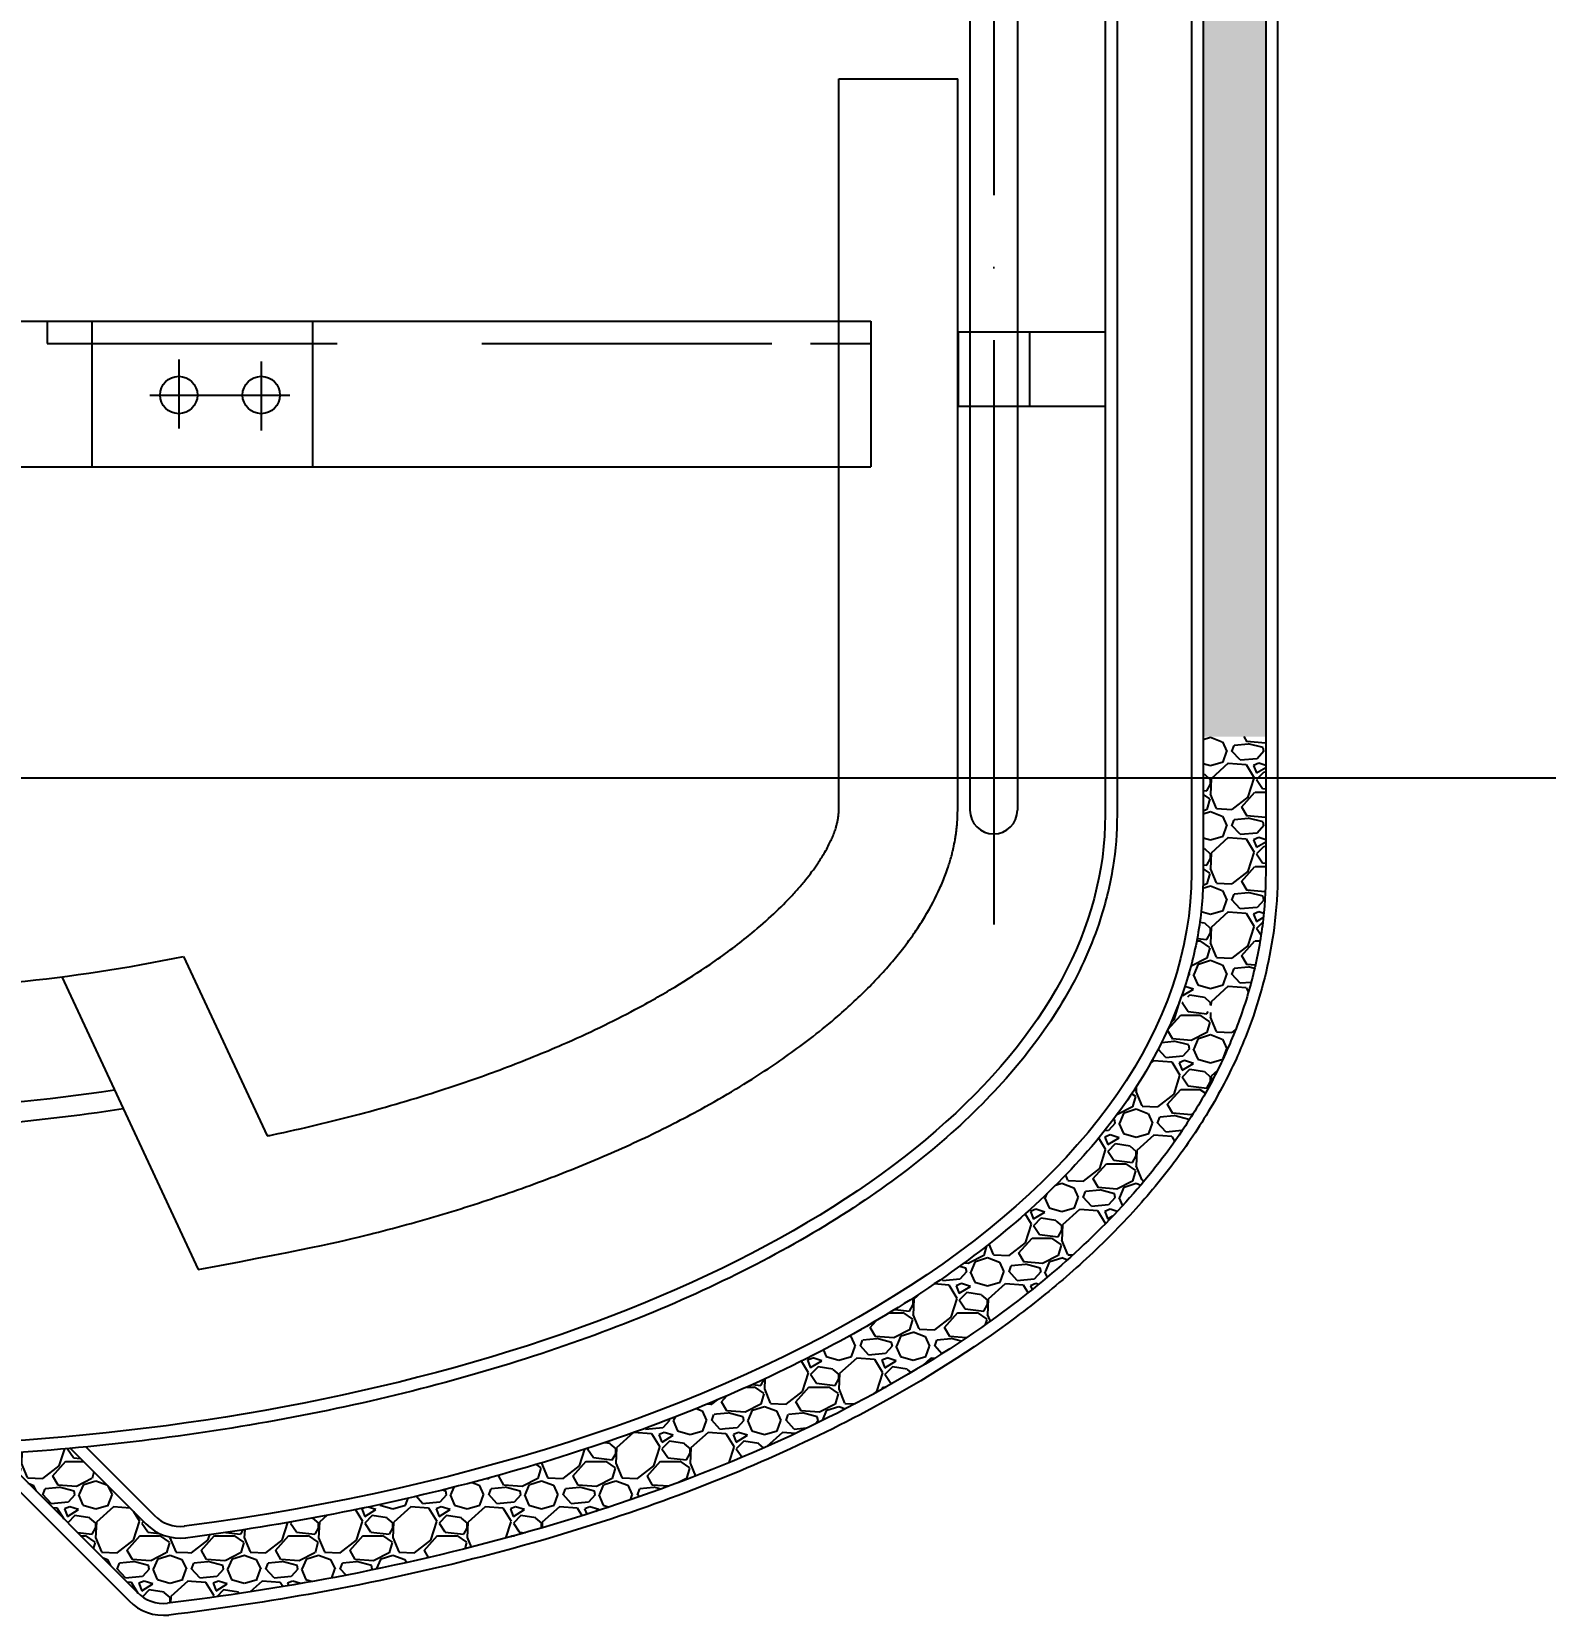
# Model space of a CAD drawing. Header units: millimetres. Extents: x 13671 to 18953, y 2612 to 10090.
# Drawn here: x 15507 to 16526, y 5919 to 6984 of the extents above; entities that cross this region are included whole.
import ezdxf

# ---------------------------------------------------------------- set-up
doc = ezdxf.new("R2010")
doc.units = ezdxf.units.MM
doc.header["$LTSCALE"] = 390
doc.header["$MEASUREMENT"] = 0
for name, pattern in [('CENTER1', [0.75, 0.625, -0.0625, 0, -0.0625]), ('CENTERX2', [1.5, 1.25, -0.125, 0, -0.125]), ('HIDDENX2', [0.75, 0.5, -0.25])]:
    doc.linetypes.add(name, pattern=pattern)
doc.layers.get('DEFPOINTS').update_dxf_attribs({"linetype": 'CONTINUOUS'})
for name, color, linetype in [('A', 2, 'CONTINUOUS'), ('B', 7, 'CONTINUOUS'), ('C', 1, 'CENTERX2'), ('C1', 1, 'CENTER1'), ('E', 3, 'HIDDENX2')]:
    doc.layers.add(name, color=color, linetype=linetype)
doc.dimstyles.new('STANDARD_WS$0', dxfattribs={"dimtxt": 2.5, "dimasz": 2.5, "dimexe": 1.25, "dimexo": 0.625, "dimtad": 1, "dimdec": 4, "dimdsep": 46, "dimtxsty": 'Standard', "dimcen": 2.5, "dimadec": 0, "dimazin": 0, "dimtfac": 1, "dimtdec": 4, "dimtmove": 0, "dimatfit": 0, "dimfxl": 1, "dimtolj": 1, "dimtzin": 0, "dimarcsym": 0})
pattern_1 = [(228.0128, (36, 50), (-399.9999116, -450.0000671), [6.7268, -665.9544]), (184.9697, (31.5, 45), (600.00005258, 49.99956535), [11.5434, -1142.79625]), (132.5104, (20, 44), (499.9995359, -550.0004337), [8.1394, -805.8016]), (267.2737, (0.5, 31.5), (49.9998009, 1000.00001475), [10.5119, -1040.6779]), (292.8337, (0, 21), (-250.00049527, 599.9998206), [10.30775, -1020.46865]), (357.2737, (4, 11.5), (-1000.00001475, 49.9998009), [10.5119, -1040.6779]), (37.6942, (14.5, 11), (-650.00036728, -499.99952026), [13.90145, -1376.24245]), (72.2553, (25.5, 19.5), (350.00053814, 1099.99981156), [13.1244, -1299.31605]), (121.4296, (29.5, 32), (-400.0004117, 649.99975182), [10.5475, -1044.20365]), (175.2364, (24, 41), (550.0000473, -49.9995766), [12.0416, -590.03815]), (222.3974, (12, 42), (-600.00036755, -549.9996041), [15.5724, -1541.66875]), (138.8141, (50, 31), (-350.0001473, 299.9998657), [5.31505, -526.1922]), (171.4692, (46, 34.5), (649.99991424, -100.0003955), [10.11185, -1001.07555]), (225, (36, 36), (-6e-15, -50.000015), [7.07105, -63.6396]), (203.1986, (32.5, 42), (249.9999865, 100.0000663), [3.8079, -376.98075]), (291.8014, (29, 40.5), (-49.9999955, 150.0000137), [5.38515, -263.8731]), (30.9638, (31, 35.5), (149.999901, 100.000124), [8.74645, -282.80115]), (161.5651, (38.5, 40), (100.000022, -49.99992), [6.32455, -151.78935]), (16.3895, (0, 40.5), (500.0001099, 149.9996355), [8.86, -877.14225]), (70.3462, (8.5, 43), (-199.99976237, -550.0001068), [7.43305, -735.8704]), (293.1986, (38.5, 50), (-100.0000663, 249.9999865), [7.61575, -373.1729]), (343.6105, (41.5, 43), (-500.0001099, 149.9996355), [8.86, -877.14225]), (339.444, (0, 9.5), (-250.0000922, 99.9997998), [8.544, -418.6562]), (294.7751, (8, 6.5), (-249.99960946, 550.0001711), [7.1589, -708.73215]), (66.8014, (39, 0), (100.0000663, 249.9999865), [7.61575, -373.1729]), (17.354, (42, 7), (-650.00010095, -199.9997251), [8.38155, -829.7712]), (69.444, (14.5, 0), (-99.9997998, -250.0000922), [4.272, -422.9282]), (101.3099, (36, 0), (-49.9998816, 200.0000376), [2.5495, -252.40145]), (165.9638, (35.5, 2.5), (150.000027, -49.999903), [10.30775, -195.8475]), (186.009, (25.5, 5), (499.99998755, 49.99996587), [9.5525, -945.69615]), (303.6901, (31, 31), (-50.000067, 99.999978), [7.2111, -173.06645]), (353.1572, (35, 25), (849.99996827, -100.0003999), [12.5897, -1246.37815]), (60.9454, (47.5, 23.5), (-200.0000014, -350.0000192), [5.1478, -509.6337]), (90, (50, 28), (-50, 50), [3, -47]), (120.2564, (24.5, 6.5), (199.99974434, -350.0001228), [6.9462, -687.676]), (48.0128, (21, 12.5), (399.9999116, 450.0000671), [13.4536, -659.2276]), (0, (30, 22.5), (50, 50), [13, -37]), (325.3048, (43, 22.5), (-499.99971295, 350.0004305), [7.9057, -782.6637]), (254.0546, (49.5, 18), (-49.9999945, -200.0000063), [7.2801, -356.7254]), (207.646, (47.5, 11), (-949.99979036, -500.00038566), [11.85325, -1173.4737]), (175.4261, (37, 5.5), (-650.00002792, 49.99974006), [12.53995, -1241.4537])]

# ---------------------------------------------------------------- blocks, each defined once
blk = doc.blocks.new('*D30')
at = {"layer": 'B', "color": 0, "lineweight": -2}
for p, q in [((16237.5, 8082.6), (16741.5, 8082.6)), ((16706.5, 8047.6), (16706.5, 6517.6)), ((16237.5, 6482.6), (16741.5, 6482.6))]:
    blk.add_line(p, q, dxfattribs=at)
at = {"layer": 'B', "color": 0}
for points in [[(16700.6, 8047.6), (16712.3, 8047.6), (16706.5, 8082.6)], [(16700.6, 6517.6), (16712.3, 6517.6), (16706.5, 6482.6)]]:
    blk.add_solid(points, dxfattribs=at)
at = {"layer": 'DEFPOINTS', "color": 0}
for p in [(16237.5, 8082.6), (16237.5, 6482.6), (16706.5, 6482.6)]:
    blk.add_point(p, dxfattribs=at)
at = {"layer": 'B', "color": 0, "insert": (16669.5, 7282.6), "char_height": 50, "attachment_point": 5, "rotation": 90}
blk.add_mtext('\\A1;2000', dxfattribs=at)

msp = doc.modelspace()

# ---------------------------------------------------------------- hatches: boundary and pattern name
at = {"layer": 'A'}
h = msp.add_hatch(dxfattribs=at)
h.set_pattern_fill('GRAVEL', color=256, scale=50, style=0)
h.set_pattern_definition(pattern_1)
h.paths.add_polyline_path([(16337.50149, 7935.46352), (16237.50149, 8035.46352), (16237.50149, 7976.06655), (16295.50149, 7918.06655), (16295.50149, 6510.30981), (16337.50149, 6510.30981)])
h = msp.add_hatch(dxfattribs=at)
h.set_pattern_fill('GRAVEL', color=256, scale=50, style=0)
h.set_pattern_definition(pattern_1)
edge = h.paths.add_edge_path()
edge.add_line((16337.50149, 6510.30981), (16295.50149, 6510.30981))
edge.add_line((16295.50149, 6510.30981), (16295.50149, 6418.34786))
edge.add_spline(control_points=[(16295.50149, 6418.34786), (16295.50149, 6405.91821), (16294.51438, 6393.4887), (16290.57763, 6368.73089), (16287.62817, 6356.40278), (16282.88051, 6341.56837), (16282.00344, 6338.969), (16281.08285, 6336.37445)], knot_values=[6.2831853072, 6.2831853072, 6.2831853072, 6.2831853072, 6.3625235129, 6.3625235129, 6.4418617187, 6.4418617187, 6.4587523105, 6.4587523105, 6.4587523105, 6.4587523105], degree=3, periodic=0)
edge.add_line((16281.08285, 6336.37445), (16320.66572, 6322.33167))
edge.add_spline(control_points=[(16320.66572, 6322.33167), (16323.695, 6330.87039), (16326.33091, 6339.49247), (16331.5177, 6359.7162), (16333.75704, 6371.36791), (16336.74908, 6394.79591), (16337.50149, 6406.57174), (16337.50149, 6418.34786)], knot_values=[0, 0, 0, 0, 0.0480267264, 0.0480267264, 0.1117963216, 0.1117963216, 0.1755659168, 0.1755659168, 0.1755659168, 0.1755659168], degree=3, periodic=0)
edge.add_line((16337.50149, 6418.34786), (16337.50149, 6510.30981))
h = msp.add_hatch(dxfattribs=at)
h.set_pattern_fill('GRAVEL', color=256, scale=50, style=0)
h.set_pattern_definition(pattern_1)
edge = h.paths.add_edge_path()
edge.add_spline(control_points=[(16222.41418, 6175.43204), (16230.65547, 6183.46959), (16238.51109, 6191.66512), (16246.04815, 6200.10866), (16246.13144, 6200.20204), (16246.21467, 6200.29544)], knot_values=[0.4191869822, 0.4191869822, 0.4191869822, 0.4191869822, 0.4731321158, 0.4731321158, 0.4737352604, 0.4737352604, 0.4737352604, 0.4737352604], degree=3, periodic=0)
edge.add_spline(control_points=[(16246.21467, 6200.29544), (16251.93345, 6206.71241), (16257.41504, 6213.22085), (16262.65079, 6219.81825)], knot_values=[0.3777482989, 0.3777482989, 0.3777482989, 0.3777482989, 0.4191869822, 0.4191869822, 0.4191869822, 0.4191869822], degree=3, periodic=0)
edge.add_spline(control_points=[(16262.65079, 6219.81825), (16268.24805, 6226.87118), (16273.56435, 6234.02579), (16278.5891, 6241.27901)], knot_values=[0.3334484158, 0.3334484158, 0.3334484158, 0.3334484158, 0.3777482989, 0.3777482989, 0.3777482989, 0.3777482989], degree=3, periodic=0)
edge.add_spline(control_points=[(16278.5891, 6241.27901), (16280.24517, 6243.66954), (16281.86957, 6246.07078), (16287.51209, 6254.61716), (16291.35475, 6260.82019), (16294.98285, 6267.0883)], knot_values=[0.2817116541, 0.2817116541, 0.2817116541, 0.2817116541, 0.2963120937, 0.2963120937, 0.3334484158, 0.3334484158, 0.3334484158, 0.3334484158], degree=3, periodic=0)
edge.add_spline(control_points=[(16294.98285, 6267.0883), (16297.58483, 6271.58363), (16300.07644, 6276.11244), (16303.81273, 6283.2767), (16305.13355, 6285.89046), (16306.41706, 6288.51434)], knot_values=[0.2398771424, 0.2398771424, 0.2398771424, 0.2398771424, 0.2665104156, 0.2665104156, 0.2817116541, 0.2817116541, 0.2817116541, 0.2817116541], degree=3, periodic=0)
edge.add_spline(control_points=[(16306.41706, 6288.51434), (16309.84488, 6295.52184), (16313.00654, 6302.60159), (16315.89252, 6309.74637)], knot_values=[0.1992797975, 0.1992797975, 0.1992797975, 0.1992797975, 0.2398771424, 0.2398771424, 0.2398771424, 0.2398771424], degree=3, periodic=0)
edge.add_spline(control_points=[(16315.89252, 6309.74637), (16316.45916, 6311.1492), (16317.01518, 6312.55454), (16318.05173, 6315.23051), (16318.53428, 6316.50069), (16319.00809, 6317.77279)], knot_values=[0.1841282559, 0.1841282559, 0.1841282559, 0.1841282559, 0.1920992678, 0.1920992678, 0.1992797975, 0.1992797975, 0.1992797975, 0.1992797975], degree=3, periodic=0)
edge.add_line((16319.00809, 6317.77279), (16279.64933, 6332.43247))
edge.add_spline(control_points=[(16279.64933, 6332.43247), (16278.82698, 6330.22486), (16277.97309, 6328.02089), (16277.08783, 6325.82082)], knot_values=[6.4673146558, 6.4673146558, 6.4673146558, 6.4673146558, 6.4817140493, 6.4817140493, 6.4817140493, 6.4817140493], degree=3, periodic=0)
edge.add_spline(control_points=[(16277.08783, 6325.82082), (16274.56396, 6319.54847), (16271.78504, 6313.30774), (16268.7545, 6307.10419)], knot_values=[6.4817140493, 6.4817140493, 6.4817140493, 6.4817140493, 6.5227663822, 6.5227663822, 6.5227663822, 6.5227663822], degree=3, periodic=0)
edge.add_spline(control_points=[(16268.7545, 6307.10419), (16266.18732, 6301.84914), (16263.43959, 6296.62076), (16259.98143, 6290.47739), (16259.44356, 6289.53333), (16258.89981, 6288.59028)], knot_values=[6.5227663822, 6.5227663822, 6.5227663822, 6.5227663822, 6.5575419458, 6.5575419458, 6.5638640841, 6.5638640841, 6.5638640841, 6.5638640841], degree=3, periodic=0)
edge.add_spline(control_points=[(16258.89981, 6288.59028), (16250.65646, 6274.29355), (16241.06158, 6260.22852), (16230.16991, 6246.45471)], knot_values=[6.5638640841, 6.5638640841, 6.5638640841, 6.5638640841, 6.6597084982, 6.6597084982, 6.6597084982, 6.6597084982], degree=3, periodic=0)
edge.add_spline(control_points=[(16230.16991, 6246.45471), (16228.63423, 6244.51266), (16227.07276, 6242.5764), (16222.25368, 6236.71516), (16218.9154, 6232.8089), (16215.47235, 6228.92859)], knot_values=[6.6597084982, 6.6597084982, 6.6597084982, 6.6597084982, 6.6732221729, 6.6732221729, 6.7007418325, 6.7007418325, 6.7007418325, 6.7007418325], degree=3, periodic=0)
edge.add_spline(control_points=[(16215.47235, 6228.92859), (16208.61591, 6221.20137), (16201.34396, 6213.57704), (16193.66839, 6206.06561)], knot_values=[6.7007418325, 6.7007418325, 6.7007418325, 6.7007418325, 6.7555441716, 6.7555441716, 6.7555441716, 6.7555441716], degree=3, periodic=0)
edge.add_spline(control_points=[(16193.66839, 6206.06561), (16188.99626, 6201.4934), (16184.17459, 6196.96302), (16175.0036, 6188.68221), (16170.69608, 6184.91922), (16166.28535, 6181.18904)], knot_values=[6.7555441716, 6.7555441716, 6.7555441716, 6.7555441716, 6.7889024, 6.7889024, 6.8171170254, 6.8171170254, 6.8171170254, 6.8171170254], degree=3, periodic=0)
edge.add_spline(control_points=[(16166.28535, 6181.18904), (16157.71661, 6173.94242), (16148.75833, 6166.81966), (16139.4242, 6159.83017)], knot_values=[6.8171170254, 6.8171170254, 6.8171170254, 6.8171170254, 6.8719297182, 6.8719297182, 6.8719297182, 6.8719297182], degree=3, periodic=0)
edge.add_spline(control_points=[(16139.4242, 6159.83017), (16133.8637, 6155.66641), (16128.16981, 6151.54995), (16101.71131, 6133.07387), (16079.43942, 6119.28359), (16052.39745, 6104.38846), (16049.08942, 6102.59534), (16045.75343, 6100.8158)], knot_values=[6.8719297182, 6.8719297182, 6.8719297182, 6.8719297182, 6.9045826271, 6.9045826271, 7.0202628541, 7.0202628541, 7.0362288846, 7.0362288846, 7.0362288846, 7.0362288846], degree=3, periodic=0)
edge.add_spline(control_points=[(16045.75343, 6100.8158), (16028.83214, 6091.78934), (16011.19162, 6083.11196), (15992.88881, 6074.80982)], knot_values=[7.0362288846, 7.0362288846, 7.0362288846, 7.0362288846, 7.1172141163, 7.1172141163, 7.1172141163, 7.1172141163], degree=3, periodic=0)
edge.add_spline(control_points=[(15992.88881, 6074.80982), (15988.65603, 6072.88984), (15984.38783, 6070.98992), (15974.6751, 6066.74738), (15969.21041, 6064.4166), (15963.6924, 6062.11864)], knot_values=[7.1172141163, 7.1172141163, 7.1172141163, 7.1172141163, 7.1359430812, 7.1359430812, 7.1594899456, 7.1594899456, 7.1594899456, 7.1594899456], degree=3, periodic=0)
edge.add_line((15963.6924, 6062.11864), (15984.86146, 6025.45276))
edge.add_spline(control_points=[(15984.86146, 6025.45276), (15992.62064, 6028.7297), (16000.2842, 6032.07263), (16007.84862, 6035.48056)], knot_values=[0.8374036822, 0.8374036822, 0.8374036822, 0.8374036822, 0.8694159099, 0.8694159099, 0.8694159099, 0.8694159099], degree=3, periodic=0)
edge.add_spline(control_points=[(16007.84862, 6035.48056), (16024.20232, 6042.84826), (16040.09267, 6050.51976), (16058.30836, 6059.94648), (16061.1157, 6061.41786), (16063.90605, 6062.89906)], knot_values=[0.7554970037, 0.7554970037, 0.7554970037, 0.7554970037, 0.8247050672, 0.8247050672, 0.8374036822, 0.8374036822, 0.8374036822, 0.8374036822], degree=3, periodic=0)
edge.add_spline(control_points=[(16063.90605, 6062.89906), (16083.37476, 6073.23365), (16102.01679, 6084.04661), (16119.76494, 6095.31938)], knot_values=[0.6668968348, 0.6668968348, 0.6668968348, 0.6668968348, 0.7554970037, 0.7554970037, 0.7554970037, 0.7554970037], degree=3, periodic=0)
edge.add_spline(control_points=[(16119.76494, 6095.31938), (16128.82377, 6101.07311), (16137.64973, 6106.94663), (16152.12798, 6117.05094), (16157.90819, 6121.21976), (16163.57163, 6125.44329)], knot_values=[0.5906234578, 0.5906234578, 0.5906234578, 0.5906234578, 0.6358458645, 0.6358458645, 0.6668968348, 0.6668968348, 0.6668968348, 0.6668968348], degree=3, periodic=0)
edge.add_spline(control_points=[(16163.57163, 6125.44329), (16173.53205, 6132.87131), (16183.13132, 6140.46853), (16192.35398, 6148.23146)], knot_values=[0.5360134336, 0.5360134336, 0.5360134336, 0.5360134336, 0.5906234578, 0.5906234578, 0.5906234578, 0.5906234578], degree=3, periodic=0)
edge.add_spline(control_points=[(16192.35398, 6148.23146), (16194.93469, 6150.4037), (16197.48591, 6152.58892), (16207.76183, 6161.54733), (16215.23436, 6168.42973), (16222.41418, 6175.43204)], knot_values=[0.4737352604, 0.4737352604, 0.4737352604, 0.4737352604, 0.4890164165, 0.4890164165, 0.5360134336, 0.5360134336, 0.5360134336, 0.5360134336], degree=3, periodic=0)
h = msp.add_hatch(dxfattribs=at)
h.set_pattern_fill('GRAVEL', color=256, scale=50, style=0)
h.set_pattern_definition(pattern_1)
edge = h.paths.add_edge_path()
edge.add_spline(control_points=[(15616.41353, 5929.63285), (15648.50989, 5933.84327), (15680.18668, 5938.91159), (15754.05753, 5952.94241), (15795.72597, 5962.65218), (15876.01526, 5985.08417), (15914.63566, 5997.80574), (15962.7097, 6016.31045), (15973.88133, 6020.81552), (15984.86146, 6025.45276)], knot_values=[0.8694159099, 0.8694159099, 0.8694159099, 0.8694159099, 0.9758928351, 0.9758928351, 1.1224140257, 1.1224140257, 1.2689352163, 1.2689352163, 1.3142361157, 1.3142361157, 1.3142361157, 1.3142361157], degree=3, periodic=0)
edge.add_line((15984.86146, 6025.45276), (15963.6924, 6062.11864))
edge.add_spline(control_points=[(15963.6924, 6062.11864), (15942.10172, 6053.12723), (15919.69463, 6044.63816), (15867.52125, 6026.70083), (15837.33786, 6017.56201), (15775.08653, 6001.09253), (15743.01878, 5993.76194), (15677.73802, 5981.06445), (15644.53923, 5975.67936), (15610.83891, 5971.26113)], knot_values=[7.1594899456, 7.1594899456, 7.1594899456, 7.1594899456, 7.2516233083, 7.2516233083, 7.3673035354, 7.3673035354, 7.4829837625, 7.4829837625, 7.5975488434, 7.5975488434, 7.5975488434, 7.5975488434], degree=3, periodic=0)
edge.add_line((15610.95077, 5971.276), (15616.41353, 5929.63285))
h = msp.add_hatch(dxfattribs=at)
h.set_pattern_fill('GRAVEL', color=256, scale=50, style=0)
h.set_pattern_definition(pattern_1)
edge = h.paths.add_edge_path()
edge.add_line((15584.11553, 5980.75214), (15533.30637, 6031.5613))
edge.add_spline(control_points=[(15533.30637, 6031.5613), (15517.32194, 6030.09807), (15501.25496, 6028.86287), (15485.13115, 6027.858)], knot_values=[4.5313120201, 4.5313120201, 4.5313120201, 4.5313120201, 4.5883866596, 4.5883866596, 4.5883866596, 4.5883866596], degree=3, periodic=0)
edge.add_line((15485.13115, 6027.858), (15578.40319, 5934.58597))
edge.add_arc((15596.08086, 5952.26364), 25, 225, 275.98104944)
edge.add_spline(control_points=[(15598.68584, 5927.39973), (15604.60853, 5928.11507), (15610.51811, 5928.85949), (15616.41353, 5929.63285)], knot_values=[1.3142361157, 1.3142361157, 1.3142361157, 1.3142361157, 1.3337936714, 1.3337936714, 1.3337936714, 1.3337936714], degree=3, periodic=0)
edge.add_line((15616.41353, 5929.63285), (15610.95117, 5971.27292))
edge.add_arc((15607.45005, 6004.08667), 33, 225, 276.0902359, ccw=False)

# ---------------------------------------------------------------- linework, layer by layer
for p, q in [((16229.50149, 8107.57917), (16229.50149, 6457.57917)), ((16237.50149, 8107.57917), (16237.50149, 6457.57917)), ((16337.50149, 7914.75284), (16337.50149, 6418.34786)), ((16345.50149, 7918.06655), (16345.50149, 6418.34786)), ((16287.50149, 7894.04216), (16287.50149, 6418.34786)), ((16295.50149, 7897.35587), (16295.50149, 6418.17459)), ((16138.50149, 7082.57917), (16138.50149, 6460.81642)), ((16170.50149, 7082.57917), (16170.50149, 6460.81642)), ((16050.26033, 6460.88773), (16050.26033, 6952.61374)), ((16050.26033, 6952.61374), (16130.25935, 6952.61374)), ((16130.25935, 6461.28255), (16130.25935, 6952.61374)), ((14684.02039, 6789.77478), (16031.34503, 6789.77478)), ((15547.68285, 6789.77478), (15547.68285, 6691.62199)), ((15696.19891, 6789.77478), (15696.19891, 6691.62199)), ((16130.50149, 6782.57917), (16229.50149, 6782.57917)), ((16130.50149, 6782.57917), (16130.50149, 6732.57917)), ((16178.50149, 6782.57917), (16178.50149, 6732.57917)), ((16130.50149, 6732.57917), (16229.50149, 6732.57917)), ((16138.50149, 6732.57917), (16138.50149, 6498.57917)), ((16170.50149, 6732.57917), (16170.50149, 6498.57917)), ((14684.02039, 6691.62199), (16031.34503, 6691.62199)), ((16138.50149, 6554.07917), (16138.50149, 6498.57917)), ((16170.50149, 6554.07917), (16170.50149, 6498.57917)), ((16229.50149, 6554.07917), (16229.50149, 6457.57917)), ((16237.50149, 6554.07917), (16237.50149, 6457.57917)), ((15419.50149, 6482.57917), (16237.50149, 6482.57917)), ((15609.4232, 6362.35005), (15665.66621, 6241.68534)), ((15527.5036, 6348.73962), (15619.29283, 6151.81347)), ((15532.77503, 6032.09264), (15584.11553, 5980.75214)), ((15543.64115, 6032.54022), (15589.77238, 5986.409)), ((15474.44903, 6027.22641), (15572.74633, 5928.92911)), ((15485.09746, 6027.89169), (15578.40319, 5934.58597))]:
    msp.add_line(p, q, dxfattribs=at)
for centre in [(15606.18905, 6740.02178), (15661.69503, 6740.02178)]:
    msp.add_circle(centre, 12.56344, dxfattribs=at)
for centre, radius, start, end in [((16154.50149, 6460.81642), 16, 180, 0), ((15375.03905, 7519.74387), 1180.88797, 270.28277387, 281.44816183), ((15375.03905, 7519.74387), 1261.13488, 272.22368967, 278.56916956), ((15375.03905, 7519.74387), 1274.50937, 270.28277387, 278.74629274), ((15607.45005, 6004.08667), 25, 225, 276.0902359), ((15607.45005, 6004.08667), 33, 225, 276.0902359), ((15596.08086, 5952.26364), 25, 225, 275.98104944), ((15596.08086, 5952.26364), 33, 225, 276.0902359)]:
    msp.add_arc(centre, radius, start, end, dxfattribs=at)
at = {"layer": 'A', "extrusion": (0, 0, -1)}
for centre, major_axis, start_param, end_param in [((15379.50149, 6457.57917), (-850, 0), 3.1415926536, 6.2831853072), ((15379.50149, 6418.34786), (908, 0), 0, 1.3142309489)]:
    msp.add_ellipse(centre, major_axis=major_axis, ratio=0.5, start_param=start_param, end_param=end_param, dxfattribs=at)
at = {"layer": 'A'}
for points, knots in [([(16237.50149, 6457.57917), (16237.50149, 6445.80336), (16236.55719, 6434.02769), (16232.79174, 6410.57556), (16229.97078, 6398.89929), (16220.75337, 6370.38013), (16213.30602, 6353.64699), (16194.62015, 6320.83254), (16183.38223, 6304.75053), (16157.30718, 6273.4388), (16142.47, 6258.20857), (16109.41621, 6228.78068), (16091.19944, 6214.58289), (16051.63904, 6187.38964), (16030.29534, 6174.39425), (15984.77016, 6149.76549), (15960.58872, 6138.13223), (15909.71372, 6116.37432), (15883.02028, 6106.24978), (15827.48093, 6087.63932), (15798.63517, 6079.15349), (15739.18059, 6063.93091), (15708.57195, 6057.19422), (15646.0056, 6045.5584), (15614.04809, 6040.65932), (15549.21691, 6032.76343), (15516.34345, 6029.76666), (15450.12614, 6025.71513), (15416.7825, 6024.6604), (15350.0772, 6024.50698), (15316.71575, 6025.40829), (15250.42746, 6029.155), (15217.50083, 6032.00039), (15152.52869, 6039.59754), (15120.48339, 6044.34928), (15057.70807, 6055.69636), (15026.97826, 6062.29166), (14967.24963, 6077.23923), (14938.25101, 6085.59143), (14882.37636, 6103.94406), (14855.50048, 6113.9444), (14804.23356, 6135.46474), (14779.84263, 6146.98464), (14733.87418, 6171.39872), (14712.29671, 6184.29278), (14672.2474, 6211.29632), (14653.7755, 6225.40573), (14620.19286, 6254.67056), (14605.08197, 6269.82609), (14578.44334, 6301.00316), (14566.91552, 6317.02518), (14547.63595, 6349.73655), (14539.88471, 6366.42662), (14528.31762, 6400.23769), (14524.50313, 6417.35862), (14521.90299, 6442.21769), (14521.50149, 6449.89842), (14521.50149, 6457.57917)], [3.1415926536, 3.1415926536, 3.1415926536, 3.1415926536, 3.221700239, 3.221700239, 3.3018078243, 3.3018078243, 3.4189729236, 3.4189729236, 3.5361380229, 3.5361380229, 3.6533031222, 3.6533031222, 3.7704682215, 3.7704682215, 3.8876333207, 3.8876333207, 4.00479842, 4.00479842, 4.1219635193, 4.1219635193, 4.2391286186, 4.2391286186, 4.3562937179, 4.3562937179, 4.4734588172, 4.4734588172, 4.5906239165, 4.5906239165, 4.7077890157, 4.7077890157, 4.824954115, 4.824954115, 4.9421192143, 4.9421192143, 5.0592843136, 5.0592843136, 5.1764494129, 5.1764494129, 5.2936145122, 5.2936145122, 5.4107796115, 5.4107796115, 5.5279447107, 5.5279447107, 5.64510981, 5.64510981, 5.7622749093, 5.7622749093, 5.8794400086, 5.8794400086, 5.9966051079, 5.9966051079, 6.1137702072, 6.1137702072, 6.2309353065, 6.2309353065, 6.2831853072, 6.2831853072, 6.2831853072, 6.2831853072]), ([(15619.29283, 6151.81347), (15700.84189, 6167.29869), (15719.33986, 6171.58019), (15754.32275, 6180.50573), (15770.85636, 6185.10732), (15803.10128, 6194.84959), (15818.81569, 6199.99196), (15849.31577, 6210.76986), (15864.10869, 6216.40777), (15892.67365, 6228.11969), (15906.44951, 6234.19639), (15932.89161, 6246.72542), (15945.56248, 6253.17834), (15965.64492, 6264.15949), (15973.38754, 6268.60201), (15988.42802, 6277.65514), (15995.70631, 6282.25848), (16008.09987, 6290.49182), (16013.32985, 6294.10503), (16023.43366, 6301.36367), (16028.31156, 6305.01177), (16038.75559, 6313.14159), (16044.23744, 6317.63184), (16053.35064, 6325.48823), (16057.10671, 6328.85862), (16064.31352, 6335.59021), (16067.76049, 6338.94738), (16074.22326, 6345.51057), (16077.25191, 6348.71935), (16083.02156, 6355.09854), (16085.76583, 6358.27209), (16090.97733, 6364.57609), (16093.44554, 6367.70805), (16098.10545, 6373.91316), (16100.30045, 6376.9905), (16104.42622, 6383.08443), (16106.35457, 6386.09691), (16112.14427, 6395.67032), (16115.5029, 6402.08686), (16119.69026, 6411.40456), (16120.93972, 6414.44478), (16122.70063, 6419.14839), (16123.29757, 6420.83957), (16124.2396, 6423.67764), (16124.60442, 6424.82773), (16125.33859, 6427.25182), (16125.70535, 6428.53197), (16126.33564, 6430.86383), (16126.60572, 6431.91594), (16127.04901, 6433.73693), (16127.22897, 6434.50736), (16127.82385, 6437.16797), (16128.18968, 6439.00443), (16128.67956, 6441.79906), (16128.83341, 6442.74405), (16129.09139, 6444.45829), (16129.19904, 6445.22574), (16129.40036, 6446.77247), (16129.49331, 6447.54753), (16129.66403, 6449.10266), (16129.74158, 6449.88264), (16129.85524, 6451.1563), (16129.89639, 6451.65382), (16129.98261, 6452.78626), (16130.0259, 6453.42644), (16130.10087, 6454.69236), (16130.13328, 6455.32978), (16130.1876, 6456.61465), (16130.20934, 6457.26209), (16130.23896, 6458.44524), (16130.24859, 6458.98437), (16130.26012, 6460.06818), (16130.26196, 6460.61057), (16130.25976, 6461.19464), (16130.25957, 6461.23861), (16130.25935, 6461.28255)], [5.0986202333, 5.0986202333, 5.0986202333, 5.0986202333, 5.1758815404, 5.1758815404, 5.2480319209, 5.2480319209, 5.3201823014, 5.3201823014, 5.3923326819, 5.3923326819, 5.4644830624, 5.4644830624, 5.5366334429, 5.5366334429, 5.5844800236, 5.5844800236, 5.6328702595, 5.6328702595, 5.6702273716, 5.6702273716, 5.7075844837, 5.7075844837, 5.753261264, 5.753261264, 5.787533442, 5.787533442, 5.82180562, 5.82180562, 5.854737797, 5.854737797, 5.8876699741, 5.8876699741, 5.9206021512, 5.9206021512, 5.9535343283, 5.9535343283, 5.9864665054, 5.9864665054, 6.0593247263, 6.0593247263, 6.0954582658, 6.0954582658, 6.1160661551, 6.1160661551, 6.1302283711, 6.1302283711, 6.1462098562, 6.1462098562, 6.1594913422, 6.1594913422, 6.1693548421, 6.1693548421, 6.1932830595, 6.1932830595, 6.205496033, 6.205496033, 6.2156445265, 6.2156445265, 6.2257930199, 6.2257930199, 6.236122014, 6.236122014, 6.2426750617, 6.2426750617, 6.2511293311, 6.2511293311, 6.2595836004, 6.2595836004, 6.2681669383, 6.2681669383, 6.275382361, 6.275382361, 6.2825977837, 6.2825977837, 6.2831853072, 6.2831853072, 6.2831853072, 6.2831853072]), ([(15665.66621, 6241.68534), (15666.8979, 6241.94212), (15668.12784, 6242.20047), (15689.30924, 6246.683), (15708.78881, 6251.31576), (15746.59139, 6261.32837), (15764.92426, 6266.71022), (15797.17159, 6277.13155), (15811.29761, 6282.06802), (15838.5372, 6292.32463), (15851.64771, 6297.64312), (15872.9074, 6306.90971), (15881.35143, 6310.78194), (15897.67319, 6318.64485), (15905.54851, 6322.63437), (15922.50933, 6331.65882), (15931.42619, 6336.71274), (15948.29367, 6346.87826), (15956.24179, 6351.98782), (15968.41662, 6360.32124), (15972.95054, 6363.5594), (15981.60439, 6370.0015), (15985.72223, 6373.20395), (15995.09897, 6380.81466), (16000.14512, 6385.18603), (16009.41749, 6393.73777), (16013.64016, 6397.91482), (16019.40516, 6404.01295), (16021.25382, 6406.04497), (16024.7457, 6410.02875), (16026.38736, 6411.97882), (16031.0059, 6417.68396), (16033.67099, 6421.28768), (16037.61209, 6427.08529), (16039.06707, 6429.38731), (16042.03112, 6434.41), (16043.41987, 6437.04334), (16045.098, 6440.57104), (16045.57762, 6441.6406), (16046.54202, 6443.91674), (16047.00571, 6445.10479), (16047.81018, 6447.33406), (16048.15249, 6448.37884), (16048.66899, 6450.10928), (16048.86382, 6450.81993), (16049.14348, 6451.92972), (16049.24261, 6452.34747), (16049.42211, 6453.1511), (16049.50314, 6453.53956), (16049.72355, 6454.67187), (16049.84046, 6455.3825), (16049.9953, 6456.51078), (16050.04647, 6456.9423), (16050.1133, 6457.60617), (16050.13456, 6457.84093), (16050.17149, 6458.29912), (16050.18737, 6458.5248), (16050.22788, 6459.19496), (16050.24539, 6459.63255), (16050.25962, 6460.34192), (16050.26168, 6460.61372), (16050.26033, 6460.88773)], [5.0986202333, 5.0986202333, 5.0986202333, 5.0986202333, 5.1039909621, 5.1039909621, 5.1912461692, 5.1912461692, 5.2785013763, 5.2785013763, 5.3506026467, 5.3506026467, 5.422703917, 5.422703917, 5.4728223792, 5.4728223792, 5.5229408414, 5.5229408414, 5.5850960677, 5.5850960677, 5.647251294, 5.647251294, 5.6869170644, 5.6869170644, 5.7265828348, 5.7265828348, 5.7822063412, 5.7822063412, 5.8378298476, 5.8378298476, 5.8664466202, 5.8664466202, 5.8950633928, 5.8950633928, 5.952296938, 5.952296938, 5.9932064311, 5.9932064311, 6.0468051103, 6.0468051103, 6.0716276095, 6.0716276095, 6.1020037411, 6.1020037411, 6.1323798726, 6.1323798726, 6.1552481005, 6.1552481005, 6.1694641299, 6.1694641299, 6.1836801592, 6.1836801592, 6.212112218, 6.212112218, 6.2303660328, 6.2303660328, 6.2404418486, 6.2404418486, 6.2505176645, 6.2505176645, 6.2706692961, 6.2706692961, 6.2831853072, 6.2831853072, 6.2831853072, 6.2831853072]), ([(16337.50149, 6418.34786), (16337.50149, 6406.57174), (16336.74908, 6394.79591), (16333.75704, 6371.36791), (16331.5177, 6359.7162), (16325.60052, 6336.64462), (16321.92311, 6325.22493), (16313.19787, 6302.69974), (16308.15042, 6291.59415), (16296.75976, 6269.75275), (16290.41677, 6259.0167), (16272.45297, 6231.80801), (16259.91222, 6215.64017), (16232.0174, 6184.39044), (16216.66279, 6169.30707), (16183.35183, 6140.26701), (16165.39477, 6126.30977), (16118.42113, 6093.52708), (16088.06993, 6075.34825), (16022.89856, 6041.62172), (15988.07731, 6026.07497), (15914.63566, 5997.80574), (15876.01526, 5985.08417), (15795.72597, 5962.65218), (15754.05753, 5952.94241), (15674.47623, 5937.82696), (15636.85335, 5932.00961), (15598.68584, 5927.39973)], [0, 0, 0, 0, 0.0637695952, 0.0637695952, 0.1275391904, 0.1275391904, 0.1913087857, 0.1913087857, 0.2550783809, 0.2550783809, 0.3188479761, 0.3188479761, 0.4197901268, 0.4197901268, 0.5207322774, 0.5207322774, 0.6216744281, 0.6216744281, 0.7681956187, 0.7681956187, 0.9147168093, 0.9147168093, 1.0612379999, 1.0612379999, 1.2077591905, 1.2077591905, 1.3337936714, 1.3337936714, 1.3337936714, 1.3337936714]), ([(16345.50149, 6418.34786), (16345.50149, 6406.16957), (16344.71936, 6393.99675), (16341.87863, 6371.86078), (16340.06173, 6361.878), (16335.40102, 6342.08165), (16332.55674, 6332.26459), (16325.88092, 6312.85179), (16322.05087, 6303.25836), (16311.83569, 6280.77217), (16305.02983, 6267.99409), (16289.76571, 6243.00618), (16281.30855, 6230.79458), (16262.85001, 6206.96208), (16252.84852, 6195.34218), (16231.40233, 6172.71461), (16219.95573, 6161.70451), (16195.69794, 6140.30375), (16182.88869, 6129.91416), (16140.38445, 6098.08131), (16108.33116, 6077.79), (16049.68929, 6046.09133), (16024.47658, 6033.87857), (15971.80407, 6010.99658), (15944.35076, 6000.33015), (15882.21509, 5978.78611), (15847.14236, 5968.23903), (15774.77385, 5949.53548), (15737.48243, 5941.3797), (15666.6483, 5928.53818), (15633.32459, 5923.52394), (15599.58198, 5919.44989)], [6.2831853072, 6.2831853072, 6.2831853072, 6.2831853072, 6.3472705259, 6.3472705259, 6.4003616973, 6.4003616973, 6.4534528688, 6.4534528688, 6.5065440403, 6.5065440403, 6.5796059439, 6.5796059439, 6.6526678476, 6.6526678476, 6.7257297513, 6.7257297513, 6.7987916549, 6.7987916549, 6.8718535586, 6.8718535586, 7.0296294936, 7.0296294936, 7.1386485844, 7.1386485844, 7.2476676752, 7.2476676752, 7.3768998062, 7.3768998062, 7.5061319373, 7.5061319373, 7.6170476497, 7.6170476497, 7.6170476497, 7.6170476497]), ([(16295.50149, 6418.34786), (16295.50149, 6405.91821), (16294.51438, 6393.4887), (16290.57763, 6368.73089), (16287.62817, 6356.40278), (16278.00651, 6326.33918), (16270.2473, 6308.71458), (16250.77952, 6274.13029), (16239.07153, 6257.16996), (16211.89982, 6224.12223), (16196.43606, 6208.03435), (16161.97601, 6176.91913), (16142.97958, 6161.89166), (16101.71131, 6133.07387), (16079.43942, 6119.28359), (16031.91477, 6093.10628), (16006.66207, 6080.71935), (15953.50776, 6057.50145), (15925.60628, 6046.67059), (15867.52125, 6026.70083), (15837.33786, 6017.56201), (15775.08653, 6001.09253), (15743.01878, 5993.76194), (15677.73802, 5981.06445), (15644.53923, 5975.67936), (15610.83891, 5971.26113)], [6.2831853072, 6.2831853072, 6.2831853072, 6.2831853072, 6.3625235129, 6.3625235129, 6.4418617187, 6.4418617187, 6.5575419458, 6.5575419458, 6.6732221729, 6.6732221729, 6.7889024, 6.7889024, 6.9045826271, 6.9045826271, 7.0202628541, 7.0202628541, 7.1359430812, 7.1359430812, 7.2516233083, 7.2516233083, 7.3673035354, 7.3673035354, 7.4829837625, 7.4829837625, 7.5975488434, 7.5975488434, 7.5975488434, 7.5975488434])]:
    msp.add_open_spline(points, degree=3, knots=knots, dxfattribs=at)
at = {"layer": 'C'}
msp.add_line((16154.50149, 8532.15999), (16154.50149, 6383.82047), dxfattribs=at)
at = {"layer": 'C1'}
for p, q in [((15606.18905, 6764.00031), (15606.18905, 6717.54185)), ((15661.69503, 6762.50164), (15661.69503, 6716.04318)), ((15586.78767, 6740.02178), (15680.91364, 6740.02178))]:
    msp.add_line(p, q, dxfattribs=at)
at = {"layer": 'E'}
for p, q in [((15517.67969, 6789.77478), (15517.67969, 6774.67432)), ((16031.34503, 6789.77478), (16071.84625, 6789.77478)), ((16071.84625, 6789.77478), (16071.84625, 6691.62199)), ((15517.67969, 6774.67432), (16031.34503, 6774.67432)), ((16031.34503, 6774.67432), (16071.84625, 6774.67432)), ((16031.34503, 6691.62199), (16071.84625, 6691.62199))]:
    msp.add_line(p, q, dxfattribs=at)

# ---------------------------------------------------------------- dimensions: what is measured, and where the dimension line sits
at = {"layer": 'B'}
dim = msp.add_linear_dim(base=(16706.47883, 6482.57917), p1=(16237.50149, 8082.57917), p2=(16237.50149, 6482.57917), angle=90, text='2000', dimstyle='STANDARD_WS$0', override={"dimtxt": 50, "dimasz": 35, "dimexe": 35, "dimexo": 0, "dimgap": 12, "dimcen": 32.5}, dxfattribs=at)
dim.commit()
dim.dimension.update_dxf_attribs({"geometry": '*D30', "text_midpoint": (16669.47883, 7282.57917)})

doc.saveas('drawing.dxf')
